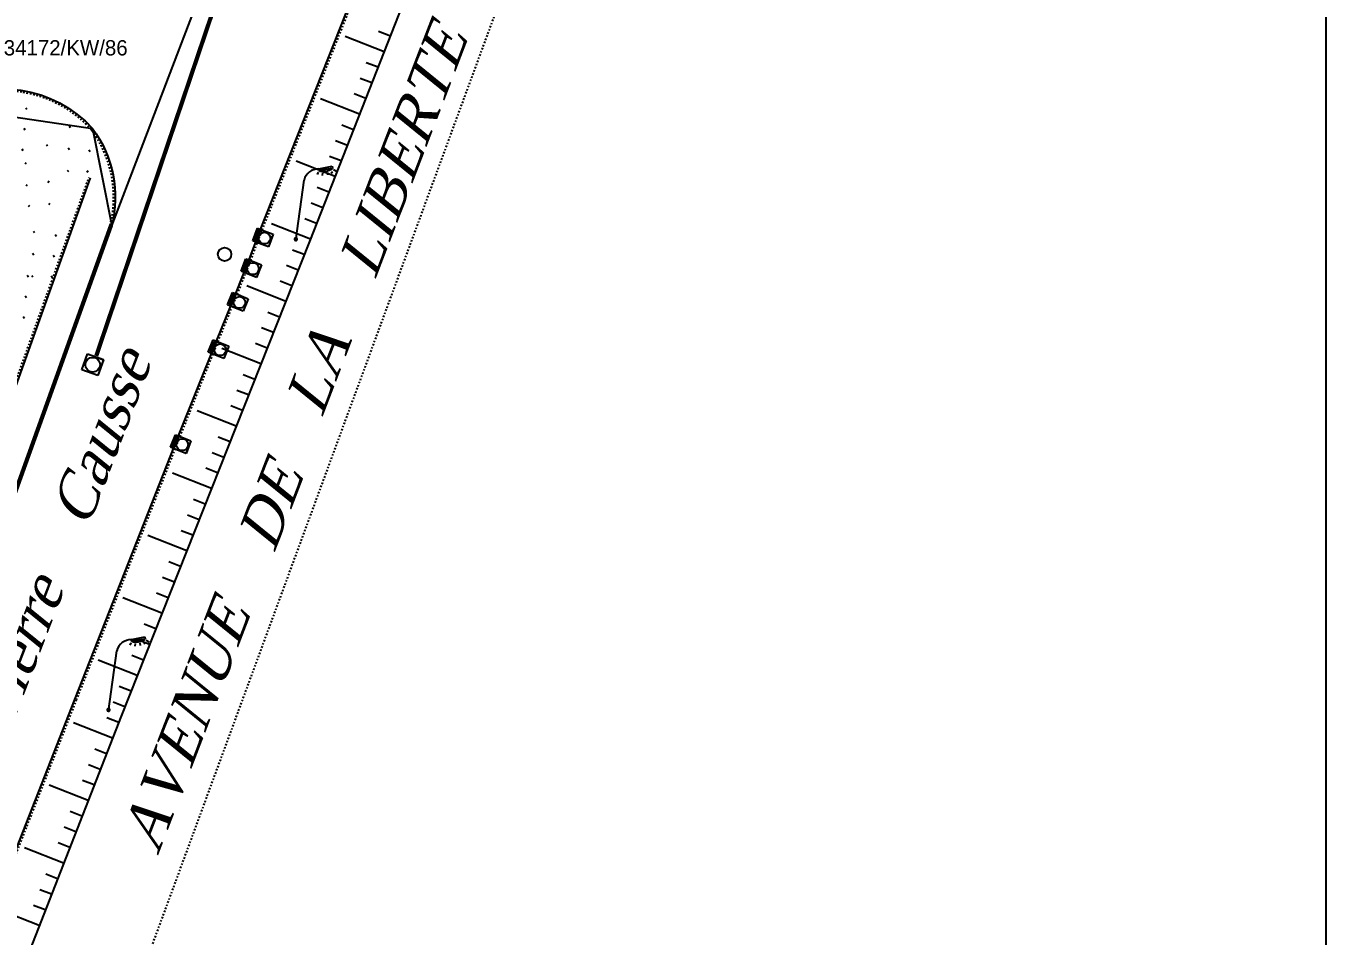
# Model space of a CAD drawing. Header units: metres. Extents: x 19 to 585, y 0 to 337.
# Drawn here: x 507.1 to 584.6, y 87.8 to 142.1 of the extents above; entities that cross this region are included whole.
import ezdxf

# ---------------------------------------------------------------- set-up
doc = ezdxf.new("R2010")
doc.units = ezdxf.units.M
doc.header["$LTSCALE"] = 0.01
for name, pattern in [('CACHE', [0.375, 0.25, -0.125]), ('FANTOME', [2.5, 1.25, -0.25, 0.25, -0.25, 0.25, -0.25]), ('FANTOMEx2', [5, 2.5, -0.5, 0.5, -0.5, 0.5, -0.5])]:
    doc.linetypes.add(name, pattern=pattern)
for name, color, linetype in [('CADRE', 7, 'Continuous'), ('ECLAIRAGE', 2, 'Continuous'), ('PARCELLES', 240, 'Continuous'), ('RESEAUX-EU-EP', 131, 'FANTOME'), ('SECTIONS', 200, 'FANTOMEx2'), ('TALUS', 2, 'Continuous'), ('Tempo_Doublon_Point', 7, 'Continuous'), ('TEXTES', 6, 'Continuous'), ('VEGETATION', 70, 'Continuous'), ('VOIRIES', 7, 'Continuous'), ('VOIRIES_temp', 7, 'Continuous')]:
    doc.layers.add(name, color=color, linetype=linetype)
doc.styles.add('2', font='times.ttf', dxfattribs={"oblique": 18})

# ---------------------------------------------------------------- blocks, each defined once
blk = doc.blocks.new('11185$0$SYP_01057')
blk.add_line((0, 0), (0, -1))
blk = doc.blocks.new('11185$0$SYP_01053')
blk.add_line((0, 0), (0, -1))
blk = doc.blocks.new('11185$0$CAND_LABRE_1-20', base_point=(70, 3))
for p, q in [((100, 170), (130, 180)), ((130, 180), (131, 175)), ((100, 162), (98, 157)), ((101, 166), (100, 170)), ((131, 175), (101, 166)), ((110, 162), (110, 156)), ((120, 164), (122, 159)), ((129, 168), (132, 164)), ((134, 173), (141, 170)), ((70, 0), (70, 140))]:
    blk.add_line(p, q)
for centre, radius, start, end in [((105, 135), 35.355, 98.13, 171.87), ((106.842, 201.026), 35.51, 260.531, 312.868), ((70, 3), 3, 90, 270), ((70, 3), 3, 270, 90)]:
    blk.add_arc(centre, radius, start, end)
blk = doc.blocks.new('11185$0$SYP_00104')
for p, q in [((-0.031, 0.5), (0, 0.5)), ((-0.312, 0.25), (-0.281, 0.25)), ((0.218, 0.25), (0.25, 0.25)), ((-0.031, 0), (0, 0)), ((0.468, 0), (0.5, 0)), ((-0.312, -0.25), (-0.281, -0.25)), ((0.25, -0.25), (0.281, -0.25))]:
    blk.add_line(p, q)
blk = doc.blocks.new('11185$0$SYP_00019')
for p, q in [((-0.5, -0.5), (-0.5, 0.5)), ((-0.5, 0.5), (0.5, 0.5)), ((0.5, 0.5), (0.5, -0.5)), ((0.5, -0.5), (-0.5, -0.5))]:
    blk.add_line(p, q)
blk.add_circle((0, 0), 0.437)
blk = doc.blocks.new('11185$0$SYP_00026')
blk.add_circle((0, 0), 0.5)
blk = doc.blocks.new('11185$0$SYP_00046')
for p, q in [((0, 0), (0, 1)), ((0, 1), (1, 1)), ((1, 1), (1, 0)), ((1, 0), (0, 0))]:
    blk.add_line(p, q)
blk.add_circle((0.5, 0.5), 0.437)
blk = doc.blocks.new('11185$0$SYP_00049')
for p, q in [((-1, 0), (-1, 1)), ((-1, 1), (0, 1)), ((-0.656, 0.843), (-0.5, 1)), ((-0.475, 0.975), (-0.524, 0.975)), ((-0.511, 0.988), (-0.488, 0.988)), ((-0.5, 1), (-0.343, 0.843)), ((0, 1), (0, 0)), ((-1, 0), (-0.875, 0.406)), ((0, 0), (-1, 0)), ((0, 0), (-1, 0)), ((-0.004, 0.013), (-0.995, 0.013)), ((-0.991, 0.026), (-0.008, 0.026)), ((-0.012, 0.039), (-0.987, 0.039)), ((-0.983, 0.052), (-0.016, 0.052)), ((-0.02, 0.065), (-0.979, 0.065)), ((-0.975, 0.078), (-0.024, 0.078)), ((-0.028, 0.091), (-0.971, 0.091)), ((-0.967, 0.104), (-0.032, 0.104)), ((-0.036, 0.117), (-0.963, 0.117)), ((-0.959, 0.13), (-0.04, 0.13)), ((-0.044, 0.143), (-0.955, 0.143)), ((-0.951, 0.156), (-0.048, 0.156)), ((-0.052, 0.169), (-0.947, 0.169)), ((-0.943, 0.182), (-0.056, 0.182)), ((-0.06, 0.195), (-0.939, 0.195)), ((-0.935, 0.208), (-0.064, 0.208)), ((-0.068, 0.221), (-0.931, 0.221)), ((-0.927, 0.234), (-0.072, 0.234)), ((-0.076, 0.247), (-0.923, 0.247)), ((-0.919, 0.26), (-0.08, 0.26)), ((-0.084, 0.273), (-0.915, 0.273)), ((-0.911, 0.286), (-0.088, 0.286)), ((-0.092, 0.299), (-0.907, 0.299)), ((-0.903, 0.312), (-0.096, 0.312)), ((-0.1, 0.325), (-0.899, 0.325)), ((-0.895, 0.338), (-0.104, 0.338)), ((-0.108, 0.351), (-0.891, 0.351)), ((-0.887, 0.364), (-0.112, 0.364)), ((-0.116, 0.377), (-0.883, 0.377)), ((-0.879, 0.39), (-0.12, 0.39)), ((-0.875, 0.406), (-0.75, 0.718)), ((-0.124, 0.403), (-0.875, 0.403)), ((-0.87, 0.416), (-0.129, 0.416)), ((-0.134, 0.429), (-0.865, 0.429)), ((-0.86, 0.442), (-0.139, 0.442)), ((-0.144, 0.455), (-0.855, 0.455)), ((-0.85, 0.468), (-0.149, 0.468)), ((-0.155, 0.481), (-0.844, 0.481)), ((-0.839, 0.494), (-0.16, 0.494)), ((-0.165, 0.507), (-0.834, 0.507)), ((-0.829, 0.52), (-0.17, 0.52)), ((-0.175, 0.533), (-0.824, 0.533)), ((-0.818, 0.546), (-0.181, 0.546)), ((-0.186, 0.559), (-0.813, 0.559)), ((-0.808, 0.572), (-0.191, 0.572)), ((-0.196, 0.585), (-0.803, 0.585)), ((-0.798, 0.598), (-0.201, 0.598)), ((-0.207, 0.611), (-0.792, 0.611)), ((-0.787, 0.624), (-0.212, 0.624)), ((-0.217, 0.637), (-0.782, 0.637)), ((-0.777, 0.65), (-0.222, 0.65)), ((-0.227, 0.663), (-0.772, 0.663)), ((-0.766, 0.676), (-0.233, 0.676)), ((-0.238, 0.689), (-0.761, 0.689)), ((-0.756, 0.702), (-0.243, 0.702)), ((-0.248, 0.715), (-0.751, 0.715)), ((-0.75, 0.718), (-0.656, 0.843)), ((-0.742, 0.728), (-0.257, 0.728)), ((-0.267, 0.741), (-0.732, 0.741)), ((-0.722, 0.754), (-0.276, 0.754)), ((-0.286, 0.767), (-0.713, 0.767)), ((-0.703, 0.78), (-0.296, 0.78)), ((-0.305, 0.793), (-0.693, 0.793)), ((-0.683, 0.806), (-0.315, 0.806)), ((-0.325, 0.819), (-0.674, 0.819)), ((-0.664, 0.832), (-0.334, 0.832)), ((-0.345, 0.845), (-0.654, 0.845)), ((-0.641, 0.858), (-0.358, 0.858)), ((-0.371, 0.871), (-0.628, 0.871)), ((-0.615, 0.884), (-0.384, 0.884)), ((-0.397, 0.897), (-0.602, 0.897)), ((-0.589, 0.91), (-0.41, 0.91)), ((-0.423, 0.923), (-0.576, 0.923)), ((-0.563, 0.936), (-0.436, 0.936)), ((-0.449, 0.949), (-0.55, 0.949)), ((-0.537, 0.962), (-0.462, 0.962)), ((-0.343, 0.843), (-0.25, 0.718)), ((-0.25, 0.718), (-0.125, 0.406)), ((-0.125, 0.406), (0, 0))]:
    blk.add_line(p, q)

msp = doc.modelspace()

# ---------------------------------------------------------------- linework, layer by layer
at = {"layer": 'CADRE'}
msp.add_lwpolyline([(19.419, 282.045), (584.567, 282.045), (584.567, 0), (19.419, 0)], close=True, dxfattribs=at)
at = {"layer": 'PARCELLES'}
for points in [[(517.03, 142.809), (516.076, 142.891), (512.163, 144.907, -0.527), (511.029, 148.188), (502.045, 137.301, -0.359), (511.05, 135.977, -0.226), (512.198, 130.186)], [(505.698, 112.082, 0.248), (491.329, 121.826), (489.323, 121.662), (502.045, 137.301, -0.359), (511.05, 135.977, -0.226), (512.198, 130.186), (505.698, 112.082)]]:
    msp.add_lwpolyline(points, format="xyb", close=True, dxfattribs=at)
at = {"layer": 'RESEAUX-EU-EP', "const_width": 0.25, "flags": 128}
msp.add_lwpolyline([(511.273, 122.426), (522.742, 156.329)], dxfattribs=at)
at = {"layer": 'SECTIONS', "flags": 128}
msp.add_lwpolyline([(96.143, 336.845), (60.167, 229.188), (26.443, 128.138), (48.998, 119.704), (115.952, 100.671), (160.748, 92.928), (164.732, 92.428), (215.024, 88.441), (247.79, 84.568), (293.268, 79.16), (303.759, 77.903), (356.567, 68.312), (397.868, 61.06), (475.6, 35.602), (493.141, 29.767), (496.285, 37.529), (575.883, 253.691)], dxfattribs=at)
at = {"layer": 'TALUS'}
msp.add_lwpolyline([(546.574, 189.283), (535.568, 158.659), (529.533, 143.352), (523.979, 129.234), (512.757, 100.957), (501.887, 73.174), (490.786, 45.104), (489.044, 40.698)], dxfattribs=at)
at = {"layer": 'Tempo_Doublon_Point'}
for points in [[(517.03, 142.809), (516.076, 142.891), (512.163, 144.907), (511.029, 148.188), (502.045, 137.301), (511.05, 135.977), (512.198, 130.186)], [(505.698, 112.082), (491.329, 121.826), (489.323, 121.662), (502.045, 137.301), (511.05, 135.977), (512.198, 130.186), (505.698, 112.082)]]:
    msp.add_lwpolyline(points, close=True, dxfattribs=at)
at = {"layer": 'VOIRIES'}
msp.add_lwpolyline([(486.318, 41.871), (494.938, 63.82), (499.047, 74.122), (504.498, 87.92), (510.003, 101.953), (516.175, 117.651), (518.433, 123.308), (519.586, 126.134), (520.382, 128.146), (521.067, 129.962), (529.486, 151.254), (532.768, 159.643), (539.922, 177.74), (541.461, 181.083), (546.574, 189.283)], dxfattribs=at)
at = {"layer": 'VOIRIES', "linetype": 'CACHE'}
msp.add_lwpolyline([(486.411, 41.835), (495.031, 63.783), (499.14, 74.085), (504.591, 87.883), (510.096, 101.916), (516.268, 117.614), (518.526, 123.271), (519.678, 126.096), (520.475, 128.109), (521.161, 129.925), (529.579, 151.218), (532.861, 159.606), (540.014, 177.701), (541.549, 181.035), (546.659, 189.23)], dxfattribs=at)
msp.add_lwpolyline([(505.68, 112.327, 0.244946), (491.331, 121.927), (489.548, 121.781), (502.111, 137.225, -0.358116), (510.973, 135.914, -0.225629), (512.103, 130.215)], format="xyb", close=True, dxfattribs=at)
at = {"layer": 'VOIRIES', "linetype": 'CACHE', "flags": 128}
msp.add_lwpolyline([(504.345, 114.963), (510.844, 133.067)], dxfattribs=at)
at = {"layer": 'VOIRIES', "flags": 128}
msp.add_lwpolyline([(504.439, 114.93), (510.939, 133.033)], dxfattribs=at)
at = {"layer": 'VOIRIES_temp'}
for p, q in [((521.067, 129.962), (529.486, 151.254)), ((504.439, 114.93), (510.939, 133.033)), ((505.68, 112.327), (512.103, 130.215)), ((520.382, 128.146), (521.067, 129.962)), ((520.598, 129.284), (520.88, 130.032)), ((520.863, 129.826), (520.721, 129.45)), ((520.721, 129.458), (520.859, 129.821)), ((520.721, 129.451), (520.724, 129.53)), ((520.744, 129.335), (520.721, 129.451)), ((520.722, 129.445), (520.867, 129.829)), ((520.853, 129.814), (520.722, 129.466)), ((520.722, 129.474), (520.848, 129.808)), ((520.843, 129.802), (520.722, 129.482)), ((520.871, 129.832), (520.723, 129.441)), ((520.723, 129.49), (520.838, 129.795)), ((520.833, 129.789), (520.723, 129.499)), ((520.724, 129.436), (520.875, 129.835)), ((520.724, 129.507), (520.828, 129.783)), ((520.822, 129.776), (520.724, 129.515)), ((520.724, 129.523), (520.817, 129.77)), ((520.812, 129.763), (520.724, 129.532)), ((520.724, 129.53), (520.739, 129.658)), ((520.879, 129.838), (520.725, 129.431)), ((520.726, 129.426), (520.883, 129.841)), ((520.726, 129.542), (520.806, 129.754)), ((520.887, 129.844), (520.727, 129.421)), ((520.8, 129.745), (520.727, 129.553)), ((520.728, 129.417), (520.891, 129.847)), ((520.728, 129.564), (520.793, 129.737)), ((520.895, 129.85), (520.729, 129.412)), ((520.787, 129.728), (520.729, 129.574)), ((520.73, 129.407), (520.899, 129.853)), ((520.903, 129.856), (520.731, 129.402)), ((520.731, 129.585), (520.781, 129.719)), ((520.732, 129.397), (520.906, 129.859)), ((520.775, 129.71), (520.732, 129.596)), ((520.91, 129.862), (520.733, 129.393)), ((520.733, 129.606), (520.769, 129.701)), ((520.734, 129.388), (520.914, 129.865)), ((520.763, 129.693), (520.734, 129.617)), ((520.918, 129.868), (520.735, 129.382)), ((520.736, 129.378), (520.922, 129.871)), ((520.736, 129.628), (520.757, 129.684)), ((520.926, 129.874), (520.737, 129.373)), ((520.751, 129.675), (520.737, 129.638)), ((520.738, 129.368), (520.93, 129.877)), ((520.738, 129.649), (520.745, 129.666)), ((520.934, 129.88), (520.739, 129.364)), ((520.739, 129.658), (520.813, 129.764)), ((520.74, 129.358), (520.938, 129.883)), ((520.942, 129.886), (520.741, 129.354)), ((520.742, 129.349), (520.945, 129.889)), ((520.949, 129.892), (520.743, 129.344)), ((520.744, 129.34), (520.953, 129.894)), ((520.957, 129.897), (520.745, 129.335)), ((520.746, 129.331), (520.96, 129.899)), ((520.964, 129.901), (520.747, 129.327)), ((520.749, 129.323), (520.968, 129.903)), ((520.971, 129.906), (520.75, 129.319)), ((520.751, 129.316), (520.975, 129.908)), ((520.978, 129.91), (520.753, 129.312)), ((520.754, 129.308), (520.982, 129.912)), ((520.985, 129.914), (520.755, 129.304)), ((520.756, 129.3), (520.989, 129.916)), ((520.993, 129.918), (520.758, 129.296)), ((520.759, 129.292), (520.996, 129.92)), ((521, 129.922), (520.76, 129.288)), ((520.762, 129.284), (521.003, 129.924)), ((521.007, 129.926), (520.763, 129.28)), ((520.764, 129.276), (521.01, 129.928)), ((521.014, 129.93), (520.766, 129.273)), ((520.767, 129.269), (521.017, 129.932)), ((521.021, 129.935), (520.768, 129.265)), ((520.769, 129.261), (521.025, 129.937)), ((521.028, 129.939), (520.771, 129.257)), ((520.772, 129.253), (521.032, 129.941)), ((521.035, 129.943), (520.773, 129.249)), ((520.775, 129.245), (521.039, 129.945)), ((521.042, 129.947), (520.776, 129.241)), ((520.777, 129.237), (521.046, 129.949)), ((521.05, 129.951), (520.779, 129.233)), ((520.78, 129.229), (521.053, 129.953)), ((521.057, 129.955), (520.781, 129.226)), ((520.782, 129.222), (521.06, 129.957)), ((521.064, 129.959), (520.784, 129.218)), ((520.785, 129.213), (521.067, 129.962)), ((521.067, 129.962), (520.785, 129.213)), ((521.067, 129.962), (520.785, 129.213)), ((520.813, 129.764), (520.862, 129.825)), ((520.862, 129.825), (520.956, 129.897)), ((520.88, 130.032), (521.067, 129.962)), ((520.956, 129.897), (521.067, 129.962)), ((521.067, 129.962), (521.816, 129.679)), ((521.816, 129.679), (521.533, 128.93)), ((520.785, 129.213), (520.598, 129.284)), ((520.785, 129.213), (520.744, 129.335)), ((521.533, 128.93), (520.785, 129.213)), ((519.586, 126.134), (520.382, 128.146)), ((519.901, 127.475), (520.196, 128.219)), ((520.176, 128.014), (520.028, 127.64)), ((520.028, 127.647), (520.171, 128.008)), ((520.165, 128.001), (520.028, 127.656)), ((520.029, 127.635), (520.18, 128.016)), ((520.029, 127.664), (520.16, 127.996)), ((520.155, 127.989), (520.029, 127.672)), ((520.03, 127.625), (520.187, 128.022)), ((520.183, 128.019), (520.03, 127.63)), ((520.03, 127.68), (520.149, 127.983)), ((520.144, 127.977), (520.03, 127.688)), ((520.192, 128.025), (520.031, 127.62)), ((520.031, 127.697), (520.139, 127.971)), ((520.134, 127.964), (520.031, 127.704)), ((520.031, 127.713), (520.129, 127.958)), ((520.032, 127.615), (520.195, 128.028)), ((520.123, 127.951), (520.032, 127.721)), ((520.032, 127.72), (520.049, 127.847)), ((520.199, 128.031), (520.033, 127.611)), ((520.033, 127.732), (520.117, 127.942)), ((520.034, 127.606), (520.203, 128.034)), ((520.207, 128.037), (520.035, 127.601)), ((520.11, 127.934), (520.035, 127.742)), ((520.036, 127.596), (520.211, 128.04)), ((520.036, 127.753), (520.104, 127.925)), ((520.037, 127.587), (520.219, 128.046)), ((520.215, 128.043), (520.037, 127.591)), ((520.223, 128.048), (520.038, 127.582)), ((520.098, 127.916), (520.038, 127.764)), ((520.039, 127.577), (520.227, 128.051)), ((520.039, 127.774), (520.092, 127.908)), ((520.231, 128.055), (520.04, 127.572)), ((520.086, 127.899), (520.04, 127.785)), ((520.041, 127.567), (520.235, 128.057)), ((520.239, 128.06), (520.042, 127.562)), ((520.042, 127.796), (520.079, 127.89)), ((520.043, 127.558), (520.243, 128.063)), ((520.073, 127.881), (520.043, 127.806)), ((520.044, 127.548), (520.251, 128.069)), ((520.247, 128.066), (520.044, 127.553)), ((520.255, 128.072), (520.045, 127.543)), ((520.045, 127.817), (520.067, 127.873)), ((520.046, 127.538), (520.259, 128.075)), ((520.061, 127.864), (520.046, 127.828)), ((520.262, 128.077), (520.047, 127.534)), ((520.048, 127.529), (520.266, 128.08)), ((520.048, 127.838), (520.054, 127.855)), ((520.27, 128.083), (520.049, 127.524)), ((520.049, 127.847), (520.124, 127.952)), ((520.05, 127.52), (520.274, 128.085)), ((520.277, 128.087), (520.052, 127.516)), ((520.053, 127.513), (520.281, 128.089)), ((520.285, 128.091), (520.054, 127.509)), ((520.055, 127.505), (520.288, 128.093)), ((520.292, 128.095), (520.057, 127.501)), ((520.058, 127.497), (520.295, 128.097)), ((520.299, 128.099), (520.059, 127.493)), ((520.06, 127.489), (520.303, 128.101)), ((520.306, 128.103), (520.062, 127.485)), ((520.063, 127.481), (520.31, 128.105)), ((520.313, 128.107), (520.064, 127.477)), ((520.065, 127.473), (520.317, 128.109)), ((520.321, 128.111), (520.067, 127.469)), ((520.068, 127.465), (520.324, 128.113)), ((520.328, 128.115), (520.069, 127.461)), ((520.07, 127.457), (520.331, 128.117)), ((520.335, 128.119), (520.071, 127.454)), ((520.073, 127.45), (520.339, 128.121)), ((520.342, 128.123), (520.074, 127.446)), ((520.075, 127.442), (520.346, 128.125)), ((520.349, 128.127), (520.076, 127.438)), ((520.078, 127.434), (520.353, 128.129)), ((520.357, 128.131), (520.079, 127.43)), ((520.08, 127.426), (520.36, 128.133)), ((520.364, 128.135), (520.081, 127.422)), ((520.083, 127.418), (520.367, 128.137)), ((520.371, 128.139), (520.084, 127.414)), ((520.085, 127.41), (520.374, 128.142)), ((520.378, 128.144), (520.086, 127.406)), ((520.087, 127.402), (520.382, 128.146)), ((520.382, 128.146), (520.087, 127.402)), ((520.382, 128.146), (520.087, 127.402)), ((520.124, 127.952), (520.175, 128.012)), ((520.175, 128.012), (520.269, 128.082)), ((520.196, 128.219), (520.382, 128.146)), ((520.269, 128.082), (520.382, 128.146)), ((520.382, 128.146), (521.125, 127.851)), ((521.125, 127.851), (520.831, 127.107)), ((520.087, 127.402), (519.901, 127.475)), ((520.027, 127.64), (520.032, 127.72)), ((520.049, 127.525), (520.027, 127.64)), ((520.087, 127.402), (520.049, 127.525)), ((520.831, 127.107), (520.087, 127.402)), ((518.433, 123.308), (519.586, 126.134)), ((519.098, 125.468), (519.4, 126.209)), ((519.378, 126.004), (519.226, 125.631)), ((519.226, 125.632), (519.231, 125.711)), ((519.246, 125.516), (519.226, 125.632)), ((519.227, 125.627), (519.382, 126.007)), ((519.227, 125.639), (519.373, 125.998)), ((519.368, 125.992), (519.227, 125.647)), ((519.386, 126.009), (519.228, 125.622)), ((519.228, 125.656), (519.363, 125.986)), ((519.357, 125.98), (519.228, 125.663)), ((519.229, 125.617), (519.39, 126.012)), ((519.229, 125.672), (519.352, 125.973)), ((519.347, 125.968), (519.229, 125.68)), ((519.23, 125.607), (519.398, 126.018)), ((519.394, 126.016), (519.23, 125.612)), ((519.23, 125.689), (519.341, 125.961)), ((519.336, 125.955), (519.23, 125.696)), ((519.402, 126.021), (519.231, 125.602)), ((519.231, 125.705), (519.331, 125.949)), ((519.325, 125.942), (519.231, 125.713)), ((519.231, 125.711), (519.249, 125.839)), ((519.232, 125.598), (519.406, 126.024)), ((519.41, 126.026), (519.233, 125.593)), ((519.233, 125.724), (519.318, 125.933)), ((519.234, 125.588), (519.414, 126.03)), ((519.418, 126.033), (519.235, 125.583)), ((519.312, 125.925), (519.235, 125.734)), ((519.426, 126.038), (519.236, 125.574)), ((519.236, 125.578), (519.422, 126.035)), ((519.236, 125.745), (519.306, 125.916)), ((519.237, 125.569), (519.43, 126.041)), ((519.434, 126.044), (519.238, 125.564)), ((519.299, 125.907), (519.238, 125.755)), ((519.239, 125.559), (519.438, 126.047)), ((519.239, 125.766), (519.293, 125.899)), ((519.442, 126.05), (519.24, 125.554)), ((519.45, 126.055), (519.241, 125.545)), ((519.241, 125.549), (519.446, 126.052)), ((519.287, 125.89), (519.241, 125.777)), ((519.242, 125.539), (519.454, 126.059)), ((519.242, 125.787), (519.28, 125.881)), ((519.458, 126.061), (519.243, 125.535)), ((519.244, 125.53), (519.462, 126.064)), ((519.274, 125.873), (519.244, 125.798)), ((519.466, 126.067), (519.245, 125.525)), ((519.245, 125.809), (519.268, 125.864)), ((519.246, 125.521), (519.47, 126.07)), ((519.473, 126.072), (519.247, 125.516)), ((519.261, 125.855), (519.247, 125.819)), ((519.248, 125.512), (519.477, 126.074)), ((519.248, 125.83), (519.255, 125.847)), ((519.481, 126.076), (519.249, 125.508)), ((519.249, 125.839), (519.326, 125.943)), ((519.25, 125.504), (519.484, 126.078)), ((519.488, 126.08), (519.251, 125.5)), ((519.253, 125.496), (519.491, 126.082)), ((519.495, 126.084), (519.254, 125.492)), ((519.255, 125.488), (519.499, 126.086)), ((519.502, 126.088), (519.256, 125.484)), ((519.257, 125.48), (519.506, 126.09)), ((519.51, 126.092), (519.259, 125.476)), ((519.26, 125.473), (519.513, 126.094)), ((519.517, 126.096), (519.261, 125.469)), ((519.262, 125.465), (519.52, 126.098)), ((519.524, 126.1), (519.263, 125.461)), ((519.265, 125.457), (519.528, 126.102)), ((519.531, 126.104), (519.266, 125.453)), ((519.267, 125.449), (519.535, 126.106)), ((519.539, 126.108), (519.268, 125.445)), ((519.269, 125.441), (519.542, 126.11)), ((519.546, 126.112), (519.271, 125.437)), ((519.272, 125.433), (519.549, 126.114)), ((519.553, 126.116), (519.273, 125.429)), ((519.274, 125.425), (519.557, 126.118)), ((519.56, 126.12), (519.275, 125.421)), ((519.277, 125.417), (519.564, 126.122)), ((519.567, 126.124), (519.278, 125.413)), ((519.279, 125.409), (519.571, 126.126)), ((519.575, 126.128), (519.28, 125.405)), ((519.281, 125.402), (519.578, 126.13)), ((519.283, 125.393), (519.586, 126.134)), ((519.586, 126.134), (519.283, 125.393)), ((519.586, 126.134), (519.283, 125.393)), ((519.582, 126.132), (519.283, 125.398)), ((519.326, 125.943), (519.377, 126.003)), ((519.377, 126.003), (519.473, 126.072)), ((519.4, 126.209), (519.586, 126.134)), ((519.473, 126.072), (519.586, 126.134)), ((519.586, 126.134), (520.326, 125.831)), ((520.326, 125.831), (520.024, 125.091)), ((519.283, 125.393), (519.098, 125.468)), ((519.283, 125.393), (519.246, 125.516)), ((520.024, 125.091), (519.283, 125.393)), ((516.175, 117.651), (518.433, 123.308)), ((517.951, 122.64), (518.247, 123.383)), ((518.084, 122.77), (518.254, 123.197)), ((518.258, 123.2), (518.085, 122.765)), ((518.266, 123.206), (518.086, 122.755)), ((518.086, 122.76), (518.263, 123.203)), ((518.087, 122.75), (518.27, 123.209)), ((518.274, 123.212), (518.088, 122.746)), ((518.089, 122.741), (518.278, 123.214)), ((518.282, 123.218), (518.09, 122.736)), ((518.091, 122.731), (518.286, 123.221)), ((518.29, 123.223), (518.092, 122.726)), ((518.093, 122.722), (518.294, 123.226)), ((518.094, 122.712), (518.302, 123.232)), ((518.298, 123.229), (518.094, 122.717)), ((518.306, 123.235), (518.095, 122.707)), ((518.096, 122.702), (518.31, 123.238)), ((518.314, 123.241), (518.097, 122.698)), ((518.098, 122.693), (518.318, 123.243)), ((518.322, 123.246), (518.099, 122.688)), ((518.1, 122.684), (518.325, 123.248)), ((518.329, 123.25), (518.101, 122.68)), ((518.103, 122.676), (518.332, 123.252)), ((518.336, 123.254), (518.104, 122.672)), ((518.105, 122.669), (518.34, 123.256)), ((518.343, 123.258), (518.106, 122.665)), ((518.108, 122.661), (518.347, 123.26)), ((518.35, 123.262), (518.109, 122.657)), ((518.11, 122.653), (518.354, 123.264)), ((518.358, 123.266), (518.111, 122.649)), ((518.112, 122.645), (518.361, 123.268)), ((518.365, 123.27), (518.114, 122.641)), ((518.115, 122.637), (518.368, 123.272)), ((518.372, 123.274), (518.116, 122.633)), ((518.117, 122.629), (518.376, 123.276)), ((518.379, 123.278), (518.119, 122.625)), ((518.12, 122.621), (518.383, 123.28)), ((518.386, 123.282), (518.121, 122.617)), ((518.122, 122.613), (518.39, 123.284)), ((518.394, 123.286), (518.123, 122.609)), ((518.125, 122.606), (518.397, 123.288)), ((518.401, 123.29), (518.126, 122.602)), ((518.127, 122.598), (518.404, 123.292)), ((518.408, 123.294), (518.128, 122.594)), ((518.13, 122.59), (518.412, 123.296)), ((518.415, 123.298), (518.131, 122.586)), ((518.132, 122.582), (518.419, 123.3)), ((518.422, 123.302), (518.133, 122.578)), ((518.135, 122.574), (518.426, 123.304)), ((518.43, 123.306), (518.136, 122.57)), ((518.137, 122.565), (518.433, 123.308)), ((518.433, 123.308), (518.137, 122.565)), ((518.433, 123.308), (518.137, 122.565)), ((518.226, 123.176), (518.321, 123.246)), ((518.247, 123.383), (518.433, 123.308)), ((518.321, 123.246), (518.433, 123.308)), ((518.433, 123.308), (519.176, 123.012)), ((510.419, 121.596), (510.757, 122.538)), ((510.757, 122.538), (511.699, 122.2)), ((518.137, 122.565), (517.951, 122.64)), ((518.077, 122.804), (518.082, 122.884)), ((518.098, 122.688), (518.077, 122.804)), ((518.227, 123.177), (518.078, 122.803)), ((518.078, 122.811), (518.222, 123.171)), ((518.079, 122.799), (518.231, 123.18)), ((518.216, 123.165), (518.079, 122.819)), ((518.079, 122.828), (518.211, 123.159)), ((518.206, 123.153), (518.079, 122.836)), ((518.235, 123.183), (518.08, 122.794)), ((518.08, 122.844), (518.201, 123.146)), ((518.195, 123.141), (518.08, 122.852)), ((518.243, 123.189), (518.081, 122.784)), ((518.081, 122.789), (518.239, 123.185)), ((518.081, 122.861), (518.19, 123.134)), ((518.185, 123.128), (518.081, 122.868)), ((518.082, 122.779), (518.247, 123.192)), ((518.082, 122.877), (518.18, 123.122)), ((518.174, 123.115), (518.082, 122.885)), ((518.082, 122.884), (518.099, 123.011)), ((518.251, 123.194), (518.083, 122.775)), ((518.084, 122.896), (518.168, 123.106)), ((518.161, 123.097), (518.085, 122.906)), ((518.087, 122.917), (518.155, 123.089)), ((518.149, 123.08), (518.088, 122.928)), ((518.09, 122.938), (518.143, 123.071)), ((518.136, 123.063), (518.091, 122.949)), ((518.092, 122.96), (518.13, 123.054)), ((518.124, 123.045), (518.094, 122.97)), ((518.095, 122.981), (518.118, 123.036)), ((518.111, 123.028), (518.097, 122.991)), ((518.098, 123.002), (518.105, 123.019)), ((518.137, 122.565), (518.098, 122.688)), ((518.099, 123.011), (518.175, 123.116)), ((518.88, 122.269), (518.137, 122.565)), ((518.175, 123.116), (518.226, 123.176)), ((519.176, 123.012), (518.88, 122.269)), ((511.699, 122.2), (511.361, 121.258)), ((511.361, 121.258), (510.419, 121.596)), ((510.003, 101.953), (516.175, 117.651)), ((515.697, 116.979), (515.989, 117.724)), ((515.822, 117.145), (515.826, 117.224)), ((515.844, 117.029), (515.822, 117.145)), ((515.823, 117.139), (515.973, 117.521)), ((515.969, 117.518), (515.823, 117.144)), ((515.823, 117.151), (515.964, 117.512)), ((515.959, 117.506), (515.823, 117.16)), ((515.977, 117.524), (515.824, 117.134)), ((515.824, 117.168), (515.954, 117.5)), ((515.949, 117.494), (515.824, 117.176)), ((515.824, 117.184), (515.943, 117.487)), ((515.825, 117.13), (515.981, 117.527)), ((515.938, 117.481), (515.825, 117.192)), ((515.825, 117.201), (515.933, 117.475)), ((515.985, 117.53), (515.826, 117.124)), ((515.928, 117.468), (515.826, 117.209)), ((515.826, 117.217), (515.922, 117.463)), ((515.826, 117.224), (515.843, 117.351)), ((515.827, 117.119), (515.989, 117.533)), ((515.917, 117.455), (515.827, 117.225)), ((515.993, 117.536), (515.828, 117.115)), ((515.828, 117.236), (515.911, 117.447)), ((515.829, 117.11), (515.997, 117.538)), ((515.904, 117.438), (515.829, 117.247)), ((516.001, 117.541), (515.83, 117.105)), ((515.831, 117.1), (516.005, 117.545)), ((515.831, 117.257), (515.898, 117.429)), ((515.832, 117.091), (516.013, 117.55)), ((516.009, 117.547), (515.832, 117.095)), ((515.892, 117.421), (515.832, 117.268)), ((516.017, 117.553), (515.833, 117.086)), ((515.834, 117.081), (516.02, 117.556)), ((515.834, 117.278), (515.886, 117.412)), ((516.025, 117.559), (515.835, 117.076)), ((515.88, 117.403), (515.835, 117.289)), ((515.836, 117.071), (516.028, 117.562)), ((515.836, 117.3), (515.873, 117.394)), ((516.032, 117.565), (515.837, 117.067)), ((515.838, 117.062), (516.036, 117.568)), ((515.867, 117.386), (515.838, 117.31)), ((516.04, 117.57), (515.839, 117.057)), ((515.839, 117.321), (515.861, 117.377)), ((515.84, 117.052), (516.044, 117.574)), ((515.855, 117.368), (515.84, 117.332)), ((516.048, 117.577), (515.841, 117.047)), ((516.056, 117.582), (515.842, 117.038)), ((515.842, 117.042), (516.052, 117.579)), ((515.842, 117.342), (515.848, 117.359)), ((515.843, 117.033), (516.06, 117.585)), ((515.843, 117.351), (515.918, 117.457)), ((516.064, 117.588), (515.844, 117.028)), ((515.883, 116.906), (515.844, 117.029)), ((515.846, 117.025), (516.067, 117.59)), ((516.071, 117.592), (515.847, 117.021)), ((515.848, 117.017), (516.074, 117.594)), ((516.078, 117.596), (515.849, 117.013)), ((515.851, 117.009), (516.082, 117.598)), ((516.085, 117.6), (515.852, 117.005)), ((515.853, 117.001), (516.089, 117.602)), ((516.092, 117.604), (515.854, 116.997)), ((515.856, 116.993), (516.096, 117.606)), ((516.1, 117.608), (515.857, 116.989)), ((515.858, 116.985), (516.103, 117.61)), ((516.107, 117.612), (515.859, 116.981)), ((515.861, 116.977), (516.11, 117.614)), ((516.114, 117.616), (515.862, 116.973)), ((515.863, 116.97), (516.118, 117.618)), ((516.121, 117.62), (515.864, 116.966)), ((515.866, 116.962), (516.125, 117.622)), ((516.128, 117.624), (515.867, 116.958)), ((515.868, 116.954), (516.132, 117.626)), ((516.135, 117.628), (515.869, 116.95)), ((515.871, 116.946), (516.139, 117.63)), ((516.143, 117.632), (515.872, 116.942)), ((515.873, 116.938), (516.146, 117.634)), ((516.15, 117.637), (515.874, 116.934)), ((515.876, 116.93), (516.153, 117.639)), ((516.157, 117.641), (515.877, 116.926)), ((515.878, 116.908), (516.175, 117.651)), ((515.878, 116.922), (516.161, 117.643)), ((516.164, 117.645), (515.879, 116.918)), ((515.881, 116.915), (516.168, 117.647)), ((516.171, 117.649), (515.882, 116.911)), ((516.175, 117.651), (515.883, 116.906)), ((516.175, 117.651), (515.883, 116.906)), ((515.918, 117.457), (515.968, 117.517)), ((515.968, 117.517), (516.063, 117.587)), ((515.989, 117.724), (516.175, 117.651)), ((516.063, 117.587), (516.175, 117.651)), ((516.175, 117.651), (516.918, 117.354)), ((516.918, 117.354), (516.621, 116.611)), ((515.883, 116.906), (515.697, 116.979)), ((516.621, 116.611), (515.878, 116.908)), ((504.498, 87.92), (510.003, 101.953))]:
    msp.add_line(p, q, dxfattribs=at)
at = {"layer": 'VOIRIES_temp', "linetype": 'CACHE'}
for p, q in [((521.161, 129.925), (529.579, 151.218)), ((504.345, 114.963), (510.844, 133.067)), ((520.475, 128.109), (521.161, 129.925)), ((519.678, 126.096), (520.475, 128.109)), ((518.526, 123.271), (519.678, 126.096)), ((516.268, 117.614), (518.526, 123.271)), ((510.096, 101.916), (516.268, 117.614)), ((504.591, 87.883), (510.096, 101.916))]:
    msp.add_line(p, q, dxfattribs=at)
at = {"layer": 'VOIRIES_temp'}
for centre, radius in [((521.3, 129.446), 0.35), ((518.923, 128.479), 0.4), ((520.606, 127.626), 0.35), ((519.805, 125.612), 0.35), ((518.656, 122.789), 0.35), ((511.059, 121.898), 0.437), ((516.398, 117.131), 0.35)]:
    msp.add_circle(centre, radius, dxfattribs=at)
at = {"layer": 'VOIRIES_temp', "linetype": 'CACHE'}
for centre, radius, start, end in [((505.744, 131.176), 7.056, 42.17844, 120.99144), ((505.545, 131.877), 6.764, 345.78282, 36.64161)]:
    msp.add_arc(centre, radius, start, end, dxfattribs=at)

# ---------------------------------------------------------------- block references
at = {"layer": 'ECLAIRAGE', "xscale": 0.02599999995460458, "yscale": 0.02599999995460458, "zscale": 0.02600000000001046, "rotation": 352.234010858903}
for p in [(523.174, 129.378), (512.008, 101.322)]:
    msp.add_blockref('11185$0$CAND_LABRE_1-20', p, dxfattribs=at)
at = {"layer": 'TALUS'}
for name, p, xscale, yscale, zscale, rotation in [('11185$0$SYP_01057', (528.433, 140.555), 2.499999999974551, 2.49999999999998, 2.5, 248.5230108583301), ('11185$0$SYP_01053', (528.8, 141.486), 0.750000000013772, 0.7499999999998096, 0.75, 248.5230108591676), ('11185$0$SYP_01053', (528.067, 139.625), 0.750000000013772, 0.7499999999998096, 0.75, 248.5230108591676), ('11185$0$SYP_01053', (527.701, 138.694), 0.750000000013772, 0.7499999999998096, 0.75, 248.5230108591676), ('11185$0$SYP_01053', (527.335, 137.764), 0.750000000013772, 0.7499999999998096, 0.75, 248.5230108591676), ('11185$0$SYP_01057', (526.969, 136.833), 2.499999999974551, 2.49999999999998, 2.5, 248.5230108583301), ('11185$0$SYP_01053', (526.603, 135.903), 0.750000000013772, 0.7499999999998096, 0.75, 248.5230108591676), ('11185$0$SYP_01053', (526.237, 134.972), 0.750000000013772, 0.7499999999998096, 0.75, 248.5230108591676), ('11185$0$SYP_01053', (525.871, 134.042), 0.750000000013772, 0.7499999999998096, 0.75, 248.5230108591676), ('11185$0$SYP_01057', (525.505, 133.111), 2.499999999974551, 2.49999999999998, 2.5, 248.5230108583301), ('11185$0$SYP_01053', (525.139, 132.181), 0.750000000013772, 0.7499999999998096, 0.75, 248.5230108591676), ('11185$0$SYP_01053', (524.772, 131.25), 0.750000000013772, 0.7499999999998096, 0.75, 248.5230108591676), ('11185$0$SYP_01057', (524.04, 129.389), 2.499999999974551, 2.49999999999998, 2.5, 248.5230108583301), ('11185$0$SYP_01053', (524.406, 130.32), 0.750000000013772, 0.7499999999998096, 0.75, 248.5230108591676), ('11185$0$SYP_01053', (523.672, 128.459), 0.7499999999490881, 0.7499999999998096, 0.75, 248.3540108584899), ('11185$0$SYP_01053', (523.303, 127.529), 0.7499999999490881, 0.7499999999998096, 0.75, 248.3540108584899), ('11185$0$SYP_01057', (522.565, 125.671), 2.499999999952013, 2.49999999999998, 2.5, 248.3540108582697), ('11185$0$SYP_01053', (522.934, 126.6), 0.7499999999490881, 0.7499999999998096, 0.75, 248.3540108584899), ('11185$0$SYP_01053', (522.196, 124.741), 0.7499999999490881, 0.7499999999998096, 0.75, 248.3540108584899), ('11185$0$SYP_01053', (521.827, 123.811), 0.7499999999490881, 0.7499999999998096, 0.75, 248.3540108584899), ('11185$0$SYP_01057', (521.089, 121.953), 2.499999999952013, 2.49999999999998, 2.5, 248.3540108582697), ('11185$0$SYP_01053', (521.458, 122.882), 0.7499999999490881, 0.7499999999998096, 0.75, 248.3540108584899), ('11185$0$SYP_01053', (520.72, 121.023), 0.7499999999490881, 0.7499999999998096, 0.75, 248.3540108584899), ('11185$0$SYP_01053', (520.351, 120.094), 0.7499999999490881, 0.7499999999998096, 0.75, 248.3540108584899), ('11185$0$SYP_01053', (519.983, 119.164), 0.7499999999490881, 0.7499999999998096, 0.75, 248.3540108584899), ('11185$0$SYP_01057', (519.614, 118.234), 2.499999999952013, 2.49999999999998, 2.5, 248.3540108582697), ('11185$0$SYP_01053', (519.245, 117.306), 0.7499999999490881, 0.7499999999998096, 0.75, 248.3540108584899), ('11185$0$SYP_01053', (518.876, 116.376), 0.7499999999490881, 0.7499999999998096, 0.75, 248.3540108584899), ('11185$0$SYP_01053', (518.507, 115.446), 0.7499999999490881, 0.7499999999998096, 0.75, 248.3540108584899), ('11185$0$SYP_01057', (518.138, 114.517), 2.499999999952013, 2.49999999999998, 2.5, 248.3540108582697), ('11185$0$SYP_01053', (517.769, 113.587), 0.7499999999490881, 0.7499999999998096, 0.75, 248.3540108584899), ('11185$0$SYP_01053', (517.401, 112.658), 0.7499999999490881, 0.7499999999998096, 0.75, 248.3540108584899), ('11185$0$SYP_01057', (516.664, 110.799), 2.499999999952013, 2.49999999999998, 2.5, 248.3540108582697), ('11185$0$SYP_01053', (517.032, 111.729), 0.7499999999490881, 0.7499999999998096, 0.75, 248.3540108584899), ('11185$0$SYP_01053', (516.295, 109.869), 0.7499999999490881, 0.7499999999998096, 0.75, 248.3540108584899), ('11185$0$SYP_01053', (515.926, 108.94), 0.7499999999490881, 0.7499999999998096, 0.75, 248.3540108584899), ('11185$0$SYP_01057', (515.188, 107.081), 2.499999999952013, 2.49999999999998, 2.5, 248.3540108582697), ('11185$0$SYP_01053', (515.557, 108.011), 0.7499999999490881, 0.7499999999998096, 0.75, 248.3540108584899), ('11185$0$SYP_01053', (514.819, 106.152), 0.7499999999490881, 0.7499999999998096, 0.75, 248.3540108584899), ('11185$0$SYP_01053', (514.45, 105.222), 0.7499999999490881, 0.7499999999998096, 0.75, 248.3540108584899), ('11185$0$SYP_01057', (513.712, 103.364), 2.499999999952013, 2.49999999999998, 2.5, 248.3540108582697), ('11185$0$SYP_01053', (514.081, 104.292), 0.7499999999490881, 0.7499999999998096, 0.75, 248.3540108584899), ('11185$0$SYP_01053', (513.344, 102.434), 0.7499999999490881, 0.7499999999998096, 0.75, 248.3540108584899), ('11185$0$SYP_01053', (512.975, 101.504), 0.7499999999490881, 0.7499999999998096, 0.75, 248.3540108584899), ('11185$0$SYP_01053', (512.608, 100.574), 0.7500000000094013, 0.7499999999998096, 0.75, 248.6330108588396), ('11185$0$SYP_01057', (512.244, 99.643), 2.499999999956726, 2.49999999999998, 2.5, 248.6330108584312), ('11185$0$SYP_01053', (511.878, 98.712), 0.7500000000094013, 0.7499999999998096, 0.75, 248.6330108588396), ('11185$0$SYP_01053', (511.514, 97.78), 0.7500000000094013, 0.7499999999998096, 0.75, 248.6330108588396), ('11185$0$SYP_01053', (511.15, 96.849), 0.7500000000094013, 0.7499999999998096, 0.75, 248.6330108588396), ('11185$0$SYP_01057', (510.786, 95.918), 2.499999999956726, 2.49999999999998, 2.5, 248.6330108584312), ('11185$0$SYP_01053', (510.422, 94.986), 0.7500000000094013, 0.7499999999998096, 0.75, 248.6330108588396), ('11185$0$SYP_01053', (510.057, 94.055), 0.7500000000094013, 0.7499999999998096, 0.75, 248.6330108588396), ('11185$0$SYP_01057', (509.328, 92.192), 2.499999999956726, 2.49999999999998, 2.5, 248.6330108584312), ('11185$0$SYP_01053', (509.692, 93.124), 0.7500000000094013, 0.7499999999998096, 0.75, 248.6330108588396), ('11185$0$SYP_01053', (508.964, 91.261), 0.7500000000094013, 0.7499999999998096, 0.75, 248.6330108588396), ('11185$0$SYP_01053', (508.6, 90.33), 0.7500000000094013, 0.7499999999998096, 0.75, 248.6330108588396), ('11185$0$SYP_01057', (507.871, 88.467), 2.499999999956726, 2.49999999999998, 2.5, 248.6330108584312), ('11185$0$SYP_01053', (508.235, 89.398), 0.7500000000094013, 0.7499999999998096, 0.75, 248.6330108588396)]:
    msp.add_blockref(name, p, dxfattribs=dict(at, xscale=xscale, yscale=yscale, zscale=zscale, rotation=rotation))
at = {"layer": 'VEGETATION', "yscale": 3.500000000000334, "zscale": 3.5}
for p, xscale, rotation in [((505.792, 136.025), 3.499999999964885, 309.4340108591866), ((509.668, 134.733), 3.499999999964885, 309.4340108591866), ((507.089, 132.54), 3.499999999965256, 230.7430108582006), ((507.546, 128.457), 3.499999999964885, 309.4340108591866), ((505.879, 126.033), 3.499999999964885, 309.4340108591866)]:
    msp.add_blockref('11185$0$SYP_00104', p, dxfattribs=dict(at, xscale=xscale, rotation=rotation))
at = {"layer": 'VOIRIES'}
for name, p, xscale, yscale, zscale, rotation in [('11185$0$SYP_00049', (521.067, 129.962), 0.7999999999737841, 0.2000000000117138, 0.2000000000000028, 69.31901085831313), ('11185$0$SYP_00046', (521.067, 129.962), 0.7999999999567593, 0.7999999999886406, 0.7999999999999972, 249.3100108587421), ('11185$0$SYP_00026', (518.923, 128.479), 0.8000000000064983, 0.7999999999886406, 0.7999999999999972, 93.91601085939065), ('11185$0$SYP_00049', (520.382, 128.146), 0.7999999999916253, 0.2000000000117138, 0.2000000000000028, 68.4100108587744), ('11185$0$SYP_00046', (520.382, 128.146), 0.7999999999579646, 0.7999999999886406, 0.7999999999999972, 248.4010108573924), ('11185$0$SYP_00049', (519.586, 126.134), 0.7999999999719439, 0.2000000000117138, 0.2000000000000028, 67.81601085869274), ('11185$0$SYP_00046', (519.586, 126.134), 0.7999999999899065, 0.7999999999886406, 0.7999999999999972, 247.8070108575947), ('11185$0$SYP_00049', (518.433, 123.308), 0.8000000000015866, 0.2000000000117138, 0.2000000000000028, 68.24801085771483), ('11185$0$SYP_00046', (518.433, 123.308), 0.8000000000285027, 0.7999999999886406, 0.7999999999999972, 248.2390108580162), ('11185$0$SYP_00049', (516.175, 117.651), 0.7999999999645225, 0.2000000000117138, 0.2000000000000028, 68.59001085805504), ('11185$0$SYP_00046', (516.175, 117.651), 0.8000000000285027, 0.7999999999886406, 0.7999999999999972, 248.2390108580162)]:
    msp.add_blockref(name, p, dxfattribs=dict(at, xscale=xscale, yscale=yscale, zscale=zscale, rotation=rotation))
at = {"layer": 'VOIRIES', "rotation": 250.246010857712}
msp.add_blockref('11185$0$SYP_00019', (511.059, 121.898), dxfattribs=at)

# ---------------------------------------------------------------- texts
at = {"layer": 'PARCELLES'}
msp.add_text('34172/KW/86', height=0.91158, dxfattribs=at).set_placement((505.758, 140.333))
at = {"layer": 'TEXTES', "style": '2', "oblique": 18}
for s, p in [('LA    LIBERTE', (524.728, 118.696)), ('Rue    Pierre    Causse', (502.63, 90.954)), ('AVENUE    DE', (514.944, 92.612))]:
    msp.add_text(s, height=2.5, rotation=68.94901, dxfattribs=at).set_placement(p)

doc.saveas('drawing.dxf')
